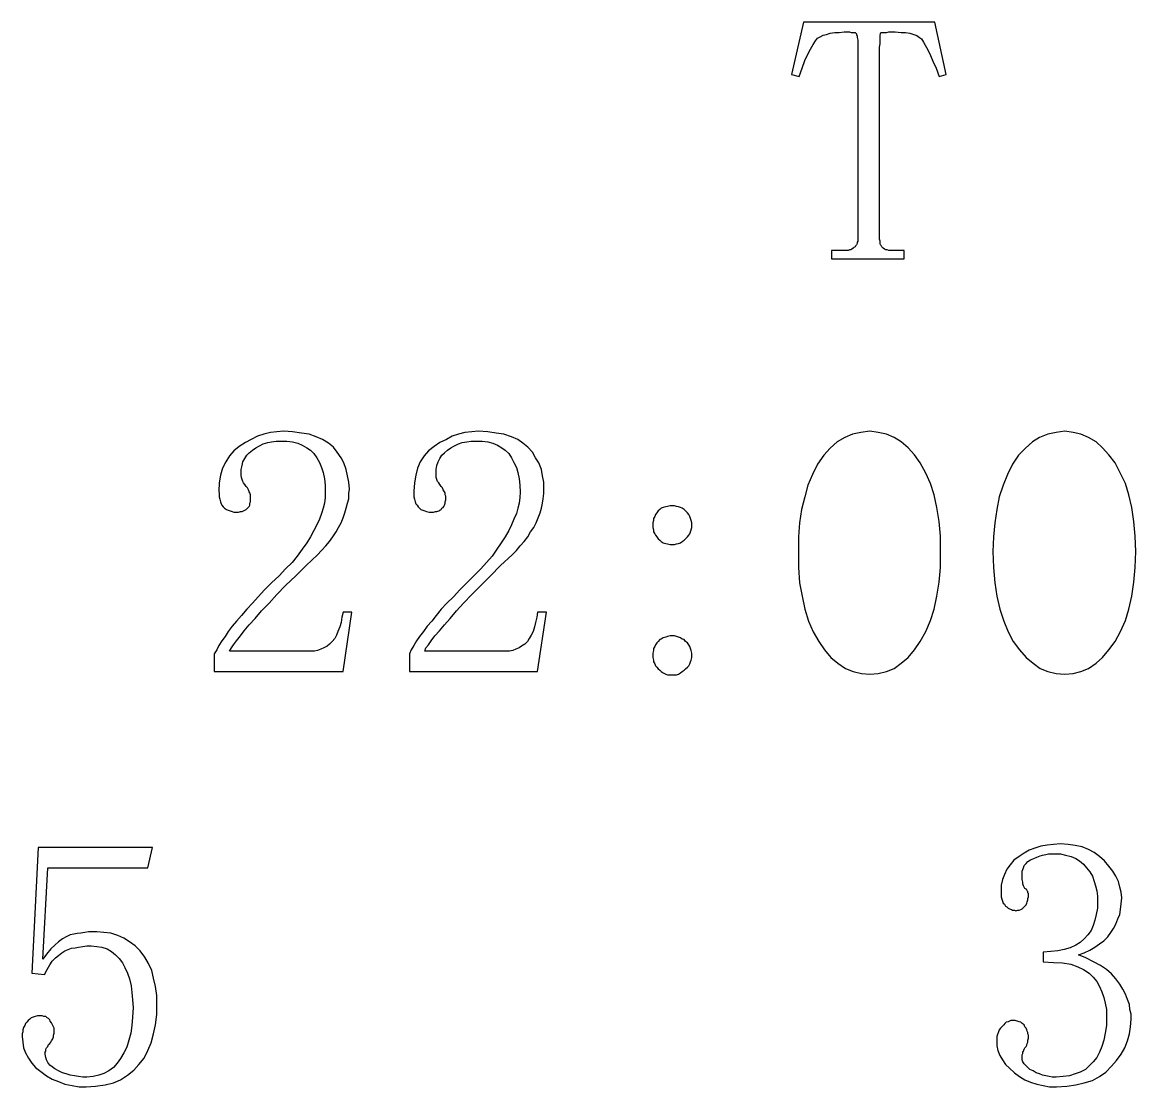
# Model space of a CAD drawing. Extents: x -275 to 275, y -225 to 225.
# Drawn here: x -171.68 to -154.22, y -186.15 to -169.46 of the extents above; entities that cross this region are included whole.
import ezdxf

# ---------------------------------------------------------------- set-up
doc = ezdxf.new("R2010")
doc.units = 0
doc.header["$MEASUREMENT"] = 0
doc.layers.get('0').update_dxf_attribs({"linetype": 'CONTINUOUS'})

msp = doc.modelspace()

# ---------------------------------------------------------------- linework, layer by layer
for points in [[(-158.99, -173.17), (-157.85, -173.17), (-157.85, -173.17), (-157.85, -173.04), (-157.85, -173.04), (-158.04, -173.04), (-158.04, -173.04), (-158.07, -173.04), (-158.07, -173.04), (-158.09, -173.04), (-158.09, -173.04), (-158.12, -173.03), (-158.12, -173.03), (-158.14, -173.03), (-158.14, -173.03), (-158.16, -173.02), (-158.16, -173.02), (-158.18, -173), (-158.18, -173), (-158.19, -172.99), (-158.19, -172.99), (-158.2, -172.98), (-158.2, -172.98), (-158.21, -172.96), (-158.21, -172.96), (-158.22, -172.95), (-158.22, -172.95), (-158.23, -172.93), (-158.23, -172.93), (-158.23, -172.91), (-158.23, -172.91), (-158.23, -172.89), (-158.23, -172.89), (-158.24, -172.86), (-158.24, -172.86), (-158.24, -169.85), (-158.24, -169.85), (-158.23, -169.8), (-158.23, -169.8), (-158.23, -169.75), (-158.23, -169.75), (-158.23, -169.71), (-158.23, -169.71), (-158.23, -169.68), (-158.23, -169.68), (-158.23, -169.66), (-158.23, -169.66), (-158.22, -169.64), (-158.22, -169.64), (-158.22, -169.63), (-158.22, -169.63), (-158.21, -169.62), (-158.21, -169.62), (-158.19, -169.62), (-158.19, -169.62), (-158.16, -169.62), (-158.16, -169.62), (-158.13, -169.62), (-158.13, -169.62), (-158.09, -169.61), (-158.09, -169.61), (-158.04, -169.61), (-158.04, -169.61), (-157.99, -169.61), (-157.99, -169.61), (-157.9, -169.62), (-157.9, -169.62), (-157.83, -169.62), (-157.83, -169.62), (-157.76, -169.63), (-157.76, -169.63), (-157.7, -169.65), (-157.7, -169.65), (-157.65, -169.67), (-157.65, -169.67), (-157.61, -169.7), (-157.61, -169.7), (-157.58, -169.72), (-157.58, -169.72), (-157.55, -169.77), (-157.55, -169.77), (-157.52, -169.82), (-157.52, -169.82), (-157.48, -169.89), (-157.48, -169.89), (-157.44, -169.98), (-157.44, -169.98), (-157.4, -170.07), (-157.4, -170.07), (-157.35, -170.18), (-157.35, -170.18), (-157.3, -170.31), (-157.3, -170.31), (-157.19, -170.28), (-157.19, -170.28), (-157.37, -169.46), (-157.37, -169.46), (-159.43, -169.46), (-159.43, -169.46), (-159.62, -170.28), (-159.62, -170.28), (-159.5, -170.31), (-159.5, -170.31), (-159.45, -170.18), (-159.45, -170.18), (-159.41, -170.06), (-159.41, -170.06), (-159.36, -169.96), (-159.36, -169.96), (-159.32, -169.88), (-159.32, -169.88), (-159.28, -169.81), (-159.28, -169.81), (-159.24, -169.75), (-159.24, -169.75), (-159.21, -169.71), (-159.21, -169.71), (-159.17, -169.69), (-159.17, -169.69), (-159.12, -169.66), (-159.12, -169.66), (-159.07, -169.65), (-159.07, -169.65), (-159.01, -169.63), (-159.01, -169.63), (-158.94, -169.62), (-158.94, -169.62), (-158.87, -169.62), (-158.87, -169.62), (-158.79, -169.61), (-158.79, -169.61), (-158.75, -169.61), (-158.75, -169.61), (-158.71, -169.61), (-158.71, -169.61), (-158.68, -169.62), (-158.68, -169.62), (-158.66, -169.62), (-158.66, -169.62), (-158.64, -169.62), (-158.64, -169.62), (-158.62, -169.62), (-158.62, -169.62), (-158.61, -169.63), (-158.61, -169.63), (-158.6, -169.64), (-158.6, -169.64), (-158.6, -169.65), (-158.6, -169.65), (-158.59, -169.68), (-158.59, -169.68), (-158.59, -169.7), (-158.59, -169.7), (-158.58, -169.74), (-158.58, -169.74), (-158.58, -169.78), (-158.58, -169.78), (-158.58, -169.82), (-158.58, -169.82), (-158.58, -172.86), (-158.58, -172.86), (-158.58, -172.89), (-158.58, -172.89), (-158.59, -172.91), (-158.59, -172.91), (-158.59, -172.93), (-158.59, -172.93), (-158.6, -172.95), (-158.6, -172.95), (-158.61, -172.96), (-158.61, -172.96), (-158.62, -172.98), (-158.62, -172.98), (-158.64, -172.99), (-158.64, -172.99), (-158.65, -173), (-158.65, -173), (-158.67, -173.02), (-158.67, -173.02), (-158.69, -173.03), (-158.69, -173.03), (-158.71, -173.03), (-158.71, -173.03), (-158.73, -173.04), (-158.73, -173.04), (-158.76, -173.04), (-158.76, -173.04), (-158.79, -173.04), (-158.79, -173.04), (-158.99, -173.04), (-158.99, -173.04), (-158.99, -173.17)], [(-166.93, -176.72), (-166.93, -176.83), (-166.93, -176.83), (-166.93, -176.91), (-166.93, -176.91), (-166.94, -177), (-166.94, -177), (-166.96, -177.08), (-166.96, -177.08), (-166.99, -177.16), (-166.99, -177.16), (-167.02, -177.25), (-167.02, -177.25), (-167.06, -177.34), (-167.06, -177.34), (-167.11, -177.43), (-167.11, -177.43), (-167.16, -177.53), (-167.16, -177.53), (-167.22, -177.62), (-167.22, -177.62), (-167.29, -177.72), (-167.29, -177.72), (-167.37, -177.83), (-167.37, -177.83), (-167.45, -177.93), (-167.45, -177.93), (-167.55, -178.03), (-167.55, -178.03), (-167.65, -178.14), (-167.65, -178.14), (-167.77, -178.25), (-167.77, -178.25), (-167.88, -178.36), (-167.88, -178.36), (-167.98, -178.47), (-167.98, -178.47), (-168.07, -178.57), (-168.07, -178.57), (-168.16, -178.66), (-168.16, -178.66), (-168.24, -178.76), (-168.24, -178.76), (-168.32, -178.85), (-168.32, -178.85), (-168.39, -178.93), (-168.39, -178.93), (-168.45, -179.01), (-168.45, -179.01), (-168.5, -179.09), (-168.5, -179.09), (-168.55, -179.16), (-168.55, -179.16), (-168.6, -179.23), (-168.6, -179.23), (-168.63, -179.3), (-168.63, -179.3), (-168.67, -179.36), (-168.67, -179.36), (-168.67, -179.64), (-168.67, -179.64), (-166.65, -179.64), (-166.65, -179.64), (-166.51, -178.71), (-166.51, -178.71), (-166.65, -178.71), (-166.65, -178.71), (-166.67, -178.79), (-166.67, -178.79), (-166.68, -178.87), (-166.68, -178.87), (-166.7, -178.94), (-166.7, -178.94), (-166.73, -179.01), (-166.73, -179.01), (-166.75, -179.07), (-166.75, -179.07), (-166.78, -179.12), (-166.78, -179.12), (-166.82, -179.17), (-166.82, -179.17), (-166.86, -179.21), (-166.86, -179.21), (-166.9, -179.24), (-166.9, -179.24), (-166.95, -179.27), (-166.95, -179.27), (-167, -179.29), (-167, -179.29), (-167.05, -179.31), (-167.05, -179.31), (-167.1, -179.32), (-167.1, -179.32), (-167.15, -179.32), (-167.15, -179.32), (-168.43, -179.32), (-168.43, -179.32), (-168.4, -179.27), (-168.4, -179.27), (-168.37, -179.22), (-168.37, -179.22), (-168.32, -179.16), (-168.32, -179.16), (-168.26, -179.08), (-168.26, -179.08), (-168.2, -179), (-168.2, -179), (-168.12, -178.91), (-168.12, -178.91), (-168.03, -178.81), (-168.03, -178.81), (-167.93, -178.69), (-167.93, -178.69), (-167.81, -178.57), (-167.81, -178.57), (-167.69, -178.43), (-167.69, -178.43), (-167.55, -178.29), (-167.55, -178.29), (-167.39, -178.14), (-167.39, -178.14), (-167.23, -177.98), (-167.23, -177.98), (-167.05, -177.81), (-167.05, -177.81), (-166.99, -177.74), (-166.99, -177.74), (-166.92, -177.67), (-166.92, -177.67), (-166.86, -177.6), (-166.86, -177.6), (-166.81, -177.53), (-166.81, -177.53), (-166.76, -177.45), (-166.76, -177.45), (-166.72, -177.38), (-166.72, -177.38), (-166.68, -177.31), (-166.68, -177.31), (-166.65, -177.23), (-166.65, -177.23), (-166.62, -177.15), (-166.62, -177.15), (-166.6, -177.08), (-166.6, -177.08), (-166.58, -177), (-166.58, -177), (-166.56, -176.93), (-166.56, -176.93), (-166.56, -176.85), (-166.56, -176.85), (-166.55, -176.78), (-166.55, -176.78), (-166.56, -176.67), (-166.56, -176.67), (-166.58, -176.57), (-166.58, -176.57), (-166.6, -176.47), (-166.6, -176.47), (-166.64, -176.37), (-166.64, -176.37), (-166.68, -176.29), (-166.68, -176.29), (-166.74, -176.2), (-166.74, -176.2), (-166.8, -176.12), (-166.8, -176.12), (-166.88, -176.06), (-166.88, -176.06), (-166.97, -176), (-166.97, -176), (-167.07, -175.96), (-167.07, -175.96), (-167.18, -175.92), (-167.18, -175.92), (-167.3, -175.9), (-167.3, -175.9), (-167.44, -175.88), (-167.44, -175.88), (-167.58, -175.87), (-167.58, -175.87), (-167.69, -175.88), (-167.69, -175.88), (-167.79, -175.89), (-167.79, -175.89), (-167.89, -175.92), (-167.89, -175.92), (-167.99, -175.95), (-167.99, -175.95), (-168.09, -176), (-168.09, -176), (-168.18, -176.05), (-168.18, -176.05), (-168.28, -176.11), (-168.28, -176.11), (-168.36, -176.18), (-168.36, -176.18), (-168.43, -176.26), (-168.43, -176.26), (-168.49, -176.35), (-168.49, -176.35), (-168.54, -176.45), (-168.54, -176.45), (-168.57, -176.56), (-168.57, -176.56), (-168.59, -176.68), (-168.59, -176.68), (-168.6, -176.81), (-168.6, -176.81), (-168.59, -176.85), (-168.59, -176.85), (-168.59, -176.9), (-168.59, -176.9), (-168.58, -176.94), (-168.58, -176.94), (-168.57, -176.98), (-168.57, -176.98), (-168.56, -177.01), (-168.56, -177.01), (-168.55, -177.03), (-168.55, -177.03), (-168.53, -177.06), (-168.53, -177.06), (-168.51, -177.08), (-168.51, -177.08), (-168.48, -177.1), (-168.48, -177.1), (-168.45, -177.11), (-168.45, -177.11), (-168.42, -177.12), (-168.42, -177.12), (-168.39, -177.13), (-168.39, -177.13), (-168.36, -177.14), (-168.36, -177.14), (-168.32, -177.14), (-168.32, -177.14), (-168.29, -177.14), (-168.29, -177.14), (-168.26, -177.13), (-168.26, -177.13), (-168.23, -177.13), (-168.23, -177.13), (-168.21, -177.12), (-168.21, -177.12), (-168.19, -177.11), (-168.19, -177.11), (-168.17, -177.1), (-168.17, -177.1), (-168.15, -177.08), (-168.15, -177.08), (-168.14, -177.07), (-168.14, -177.07), (-168.12, -177.05), (-168.12, -177.05), (-168.11, -177.03), (-168.11, -177.03), (-168.11, -177), (-168.11, -177), (-168.1, -176.98), (-168.1, -176.98), (-168.1, -176.95), (-168.1, -176.95), (-168.1, -176.92), (-168.1, -176.92), (-168.1, -176.89), (-168.1, -176.89), (-168.1, -176.87), (-168.1, -176.87), (-168.11, -176.84), (-168.11, -176.84), (-168.12, -176.82), (-168.12, -176.82), (-168.13, -176.79), (-168.13, -176.79), (-168.15, -176.76), (-168.15, -176.76), (-168.17, -176.74), (-168.17, -176.74), (-168.19, -176.71), (-168.19, -176.71), (-168.21, -176.68), (-168.21, -176.68), (-168.22, -176.66), (-168.22, -176.66), (-168.23, -176.63), (-168.23, -176.63), (-168.24, -176.6), (-168.24, -176.6), (-168.25, -176.56), (-168.25, -176.56), (-168.25, -176.53), (-168.25, -176.53), (-168.25, -176.47), (-168.25, -176.47), (-168.23, -176.41), (-168.23, -176.41), (-168.22, -176.35), (-168.22, -176.35), (-168.19, -176.3), (-168.19, -176.3), (-168.16, -176.25), (-168.16, -176.25), (-168.12, -176.21), (-168.12, -176.21), (-168.07, -176.17), (-168.07, -176.17), (-168.02, -176.13), (-168.02, -176.13), (-167.96, -176.1), (-167.96, -176.1), (-167.9, -176.07), (-167.9, -176.07), (-167.83, -176.05), (-167.83, -176.05), (-167.77, -176.04), (-167.77, -176.04), (-167.7, -176.03), (-167.7, -176.03), (-167.62, -176.03), (-167.62, -176.03), (-167.53, -176.03), (-167.53, -176.03), (-167.44, -176.04), (-167.44, -176.04), (-167.36, -176.06), (-167.36, -176.06), (-167.29, -176.09), (-167.29, -176.09), (-167.22, -176.13), (-167.22, -176.13), (-167.16, -176.17), (-167.16, -176.17), (-167.11, -176.22), (-167.11, -176.22), (-167.06, -176.29), (-167.06, -176.29), (-167.02, -176.36), (-167.02, -176.36), (-166.99, -176.44), (-166.99, -176.44), (-166.96, -176.52), (-166.96, -176.52), (-166.94, -176.62), (-166.94, -176.62), (-166.93, -176.72)], [(-163.88, -176.72), (-163.87, -176.83), (-163.87, -176.83), (-163.88, -176.91), (-163.88, -176.91), (-163.89, -177), (-163.89, -177), (-163.91, -177.08), (-163.91, -177.08), (-163.93, -177.16), (-163.93, -177.16), (-163.97, -177.25), (-163.97, -177.25), (-164.01, -177.34), (-164.01, -177.34), (-164.05, -177.43), (-164.05, -177.43), (-164.11, -177.53), (-164.11, -177.53), (-164.17, -177.62), (-164.17, -177.62), (-164.24, -177.72), (-164.24, -177.72), (-164.31, -177.83), (-164.31, -177.83), (-164.4, -177.93), (-164.4, -177.93), (-164.49, -178.03), (-164.49, -178.03), (-164.6, -178.14), (-164.6, -178.14), (-164.71, -178.25), (-164.71, -178.25), (-164.82, -178.36), (-164.82, -178.36), (-164.92, -178.47), (-164.92, -178.47), (-165.02, -178.57), (-165.02, -178.57), (-165.11, -178.66), (-165.11, -178.66), (-165.19, -178.76), (-165.19, -178.76), (-165.26, -178.85), (-165.26, -178.85), (-165.33, -178.93), (-165.33, -178.93), (-165.39, -179.01), (-165.39, -179.01), (-165.45, -179.09), (-165.45, -179.09), (-165.5, -179.16), (-165.5, -179.16), (-165.54, -179.23), (-165.54, -179.23), (-165.58, -179.3), (-165.58, -179.3), (-165.61, -179.36), (-165.61, -179.36), (-165.61, -179.64), (-165.61, -179.64), (-163.6, -179.64), (-163.6, -179.64), (-163.46, -178.71), (-163.46, -178.71), (-163.6, -178.71), (-163.6, -178.71), (-163.61, -178.79), (-163.61, -178.79), (-163.63, -178.87), (-163.63, -178.87), (-163.65, -178.94), (-163.65, -178.94), (-163.67, -179.01), (-163.67, -179.01), (-163.7, -179.07), (-163.7, -179.07), (-163.73, -179.12), (-163.73, -179.12), (-163.76, -179.17), (-163.76, -179.17), (-163.8, -179.21), (-163.8, -179.21), (-163.85, -179.24), (-163.85, -179.24), (-163.89, -179.27), (-163.89, -179.27), (-163.94, -179.29), (-163.94, -179.29), (-163.99, -179.31), (-163.99, -179.31), (-164.04, -179.32), (-164.04, -179.32), (-164.1, -179.32), (-164.1, -179.32), (-165.37, -179.32), (-165.37, -179.32), (-165.35, -179.27), (-165.35, -179.27), (-165.31, -179.22), (-165.31, -179.22), (-165.27, -179.16), (-165.27, -179.16), (-165.21, -179.08), (-165.21, -179.08), (-165.14, -179), (-165.14, -179), (-165.06, -178.91), (-165.06, -178.91), (-164.97, -178.81), (-164.97, -178.81), (-164.87, -178.69), (-164.87, -178.69), (-164.76, -178.57), (-164.76, -178.57), (-164.63, -178.43), (-164.63, -178.43), (-164.49, -178.29), (-164.49, -178.29), (-164.34, -178.14), (-164.34, -178.14), (-164.18, -177.98), (-164.18, -177.98), (-164, -177.81), (-164, -177.81), (-163.93, -177.74), (-163.93, -177.74), (-163.87, -177.67), (-163.87, -177.67), (-163.81, -177.6), (-163.81, -177.6), (-163.75, -177.53), (-163.75, -177.53), (-163.71, -177.45), (-163.71, -177.45), (-163.66, -177.38), (-163.66, -177.38), (-163.62, -177.31), (-163.62, -177.31), (-163.59, -177.23), (-163.59, -177.23), (-163.56, -177.15), (-163.56, -177.15), (-163.54, -177.08), (-163.54, -177.08), (-163.52, -177), (-163.52, -177), (-163.51, -176.93), (-163.51, -176.93), (-163.5, -176.85), (-163.5, -176.85), (-163.5, -176.78), (-163.5, -176.78), (-163.5, -176.67), (-163.5, -176.67), (-163.52, -176.57), (-163.52, -176.57), (-163.54, -176.47), (-163.54, -176.47), (-163.58, -176.37), (-163.58, -176.37), (-163.63, -176.29), (-163.63, -176.29), (-163.68, -176.2), (-163.68, -176.2), (-163.75, -176.12), (-163.75, -176.12), (-163.83, -176.06), (-163.83, -176.06), (-163.91, -176), (-163.91, -176), (-164.01, -175.96), (-164.01, -175.96), (-164.13, -175.92), (-164.13, -175.92), (-164.25, -175.9), (-164.25, -175.9), (-164.38, -175.88), (-164.38, -175.88), (-164.53, -175.87), (-164.53, -175.87), (-164.63, -175.88), (-164.63, -175.88), (-164.74, -175.89), (-164.74, -175.89), (-164.84, -175.92), (-164.84, -175.92), (-164.94, -175.95), (-164.94, -175.95), (-165.03, -176), (-165.03, -176), (-165.13, -176.05), (-165.13, -176.05), (-165.22, -176.11), (-165.22, -176.11), (-165.31, -176.18), (-165.31, -176.18), (-165.38, -176.26), (-165.38, -176.26), (-165.44, -176.35), (-165.44, -176.35), (-165.48, -176.45), (-165.48, -176.45), (-165.51, -176.56), (-165.51, -176.56), (-165.53, -176.68), (-165.53, -176.68), (-165.54, -176.81), (-165.54, -176.81), (-165.54, -176.85), (-165.54, -176.85), (-165.54, -176.9), (-165.54, -176.9), (-165.53, -176.94), (-165.53, -176.94), (-165.52, -176.98), (-165.52, -176.98), (-165.51, -177.01), (-165.51, -177.01), (-165.49, -177.03), (-165.49, -177.03), (-165.47, -177.06), (-165.47, -177.06), (-165.45, -177.08), (-165.45, -177.08), (-165.43, -177.1), (-165.43, -177.1), (-165.4, -177.11), (-165.4, -177.11), (-165.37, -177.12), (-165.37, -177.12), (-165.34, -177.13), (-165.34, -177.13), (-165.3, -177.14), (-165.3, -177.14), (-165.26, -177.14), (-165.26, -177.14), (-165.23, -177.14), (-165.23, -177.14), (-165.2, -177.13), (-165.2, -177.13), (-165.18, -177.13), (-165.18, -177.13), (-165.15, -177.12), (-165.15, -177.12), (-165.13, -177.11), (-165.13, -177.11), (-165.11, -177.1), (-165.11, -177.1), (-165.1, -177.08), (-165.1, -177.08), (-165.08, -177.07), (-165.08, -177.07), (-165.07, -177.05), (-165.07, -177.05), (-165.06, -177.03), (-165.06, -177.03), (-165.05, -177), (-165.05, -177), (-165.05, -176.98), (-165.05, -176.98), (-165.04, -176.95), (-165.04, -176.95), (-165.04, -176.92), (-165.04, -176.92), (-165.04, -176.89), (-165.04, -176.89), (-165.05, -176.87), (-165.05, -176.87), (-165.05, -176.84), (-165.05, -176.84), (-165.06, -176.82), (-165.06, -176.82), (-165.08, -176.79), (-165.08, -176.79), (-165.09, -176.76), (-165.09, -176.76), (-165.11, -176.74), (-165.11, -176.74), (-165.13, -176.71), (-165.13, -176.71), (-165.15, -176.68), (-165.15, -176.68), (-165.17, -176.66), (-165.17, -176.66), (-165.18, -176.63), (-165.18, -176.63), (-165.19, -176.6), (-165.19, -176.6), (-165.19, -176.56), (-165.19, -176.56), (-165.19, -176.53), (-165.19, -176.53), (-165.19, -176.47), (-165.19, -176.47), (-165.18, -176.41), (-165.18, -176.41), (-165.16, -176.35), (-165.16, -176.35), (-165.13, -176.3), (-165.13, -176.3), (-165.1, -176.25), (-165.1, -176.25), (-165.06, -176.21), (-165.06, -176.21), (-165.01, -176.17), (-165.01, -176.17), (-164.96, -176.13), (-164.96, -176.13), (-164.9, -176.1), (-164.9, -176.1), (-164.84, -176.07), (-164.84, -176.07), (-164.78, -176.05), (-164.78, -176.05), (-164.71, -176.04), (-164.71, -176.04), (-164.64, -176.03), (-164.64, -176.03), (-164.57, -176.03), (-164.57, -176.03), (-164.47, -176.03), (-164.47, -176.03), (-164.38, -176.04), (-164.38, -176.04), (-164.3, -176.06), (-164.3, -176.06), (-164.23, -176.09), (-164.23, -176.09), (-164.16, -176.13), (-164.16, -176.13), (-164.11, -176.17), (-164.11, -176.17), (-164.05, -176.22), (-164.05, -176.22), (-164.01, -176.29), (-164.01, -176.29), (-163.97, -176.36), (-163.97, -176.36), (-163.93, -176.44), (-163.93, -176.44), (-163.91, -176.52), (-163.91, -176.52), (-163.89, -176.62), (-163.89, -176.62), (-163.88, -176.72)], [(-158.39, -175.87), (-158.53, -175.89), (-158.53, -175.89), (-158.66, -175.92), (-158.66, -175.92), (-158.78, -175.97), (-158.78, -175.97), (-158.9, -176.04), (-158.9, -176.04), (-159.01, -176.14), (-159.01, -176.14), (-159.11, -176.25), (-159.11, -176.25), (-159.21, -176.39), (-159.21, -176.39), (-159.29, -176.55), (-159.29, -176.55), (-159.36, -176.72), (-159.36, -176.72), (-159.41, -176.9), (-159.41, -176.9), (-159.46, -177.1), (-159.46, -177.1), (-159.49, -177.31), (-159.49, -177.31), (-159.51, -177.53), (-159.51, -177.53), (-159.51, -178.01), (-159.51, -178.01), (-159.49, -178.25), (-159.49, -178.25), (-159.45, -178.46), (-159.45, -178.46), (-159.41, -178.66), (-159.41, -178.66), (-159.35, -178.85), (-159.35, -178.85), (-159.28, -179.02), (-159.28, -179.02), (-159.19, -179.17), (-159.19, -179.17), (-159.1, -179.3), (-159.1, -179.3), (-159, -179.42), (-159, -179.42), (-158.89, -179.51), (-158.89, -179.51), (-158.77, -179.59), (-158.77, -179.59), (-158.65, -179.64), (-158.65, -179.64), (-158.52, -179.67), (-158.52, -179.67), (-158.39, -179.68), (-158.39, -179.68), (-158.26, -179.67), (-158.26, -179.67), (-158.13, -179.64), (-158.13, -179.64), (-158.01, -179.59), (-158.01, -179.59), (-157.9, -179.51), (-157.9, -179.51), (-157.79, -179.42), (-157.79, -179.42), (-157.69, -179.3), (-157.69, -179.3), (-157.6, -179.17), (-157.6, -179.17), (-157.51, -179.01), (-157.51, -179.01), (-157.44, -178.84), (-157.44, -178.84), (-157.38, -178.66), (-157.38, -178.66), (-157.34, -178.46), (-157.34, -178.46), (-157.3, -178.24), (-157.3, -178.24), (-157.28, -178.01), (-157.28, -178.01), (-157.28, -177.52), (-157.28, -177.52), (-157.3, -177.29), (-157.3, -177.29), (-157.34, -177.07), (-157.34, -177.07), (-157.38, -176.87), (-157.38, -176.87), (-157.44, -176.69), (-157.44, -176.69), (-157.51, -176.53), (-157.51, -176.53), (-157.6, -176.37), (-157.6, -176.37), (-157.69, -176.24), (-157.69, -176.24), (-157.79, -176.13), (-157.79, -176.13), (-157.9, -176.04), (-157.9, -176.04), (-158.01, -175.97), (-158.01, -175.97), (-158.13, -175.92), (-158.13, -175.92), (-158.26, -175.89), (-158.26, -175.89), (-158.39, -175.87)], [(-155.33, -175.87), (-155.47, -175.89), (-155.47, -175.89), (-155.6, -175.92), (-155.6, -175.92), (-155.73, -175.97), (-155.73, -175.97), (-155.84, -176.04), (-155.84, -176.04), (-155.95, -176.14), (-155.95, -176.14), (-156.06, -176.25), (-156.06, -176.25), (-156.15, -176.39), (-156.15, -176.39), (-156.23, -176.55), (-156.23, -176.55), (-156.3, -176.72), (-156.3, -176.72), (-156.36, -176.9), (-156.36, -176.9), (-156.4, -177.1), (-156.4, -177.1), (-156.43, -177.31), (-156.43, -177.31), (-156.45, -177.53), (-156.45, -177.53), (-156.46, -177.76), (-156.46, -177.76), (-156.45, -178.01), (-156.45, -178.01), (-156.43, -178.25), (-156.43, -178.25), (-156.4, -178.46), (-156.4, -178.46), (-156.35, -178.66), (-156.35, -178.66), (-156.29, -178.85), (-156.29, -178.85), (-156.22, -179.02), (-156.22, -179.02), (-156.14, -179.17), (-156.14, -179.17), (-156.04, -179.3), (-156.04, -179.3), (-155.94, -179.42), (-155.94, -179.42), (-155.83, -179.51), (-155.83, -179.51), (-155.72, -179.59), (-155.72, -179.59), (-155.6, -179.64), (-155.6, -179.64), (-155.47, -179.67), (-155.47, -179.67), (-155.33, -179.68), (-155.33, -179.68), (-155.2, -179.67), (-155.2, -179.67), (-155.08, -179.64), (-155.08, -179.64), (-154.96, -179.59), (-154.96, -179.59), (-154.84, -179.51), (-154.84, -179.51), (-154.74, -179.42), (-154.74, -179.42), (-154.64, -179.3), (-154.64, -179.3), (-154.54, -179.17), (-154.54, -179.17), (-154.46, -179.01), (-154.46, -179.01), (-154.38, -178.84), (-154.38, -178.84), (-154.33, -178.66), (-154.33, -178.66), (-154.28, -178.46), (-154.28, -178.46), (-154.25, -178.24), (-154.25, -178.24), (-154.23, -178.01), (-154.23, -178.01), (-154.22, -177.76), (-154.22, -177.76), (-154.23, -177.52), (-154.23, -177.52), (-154.25, -177.29), (-154.25, -177.29), (-154.28, -177.07), (-154.28, -177.07), (-154.33, -176.87), (-154.33, -176.87), (-154.38, -176.69), (-154.38, -176.69), (-154.54, -176.37), (-154.54, -176.37), (-154.64, -176.24), (-154.64, -176.24), (-154.74, -176.13), (-154.74, -176.13), (-154.84, -176.04), (-154.84, -176.04), (-154.96, -175.97), (-154.96, -175.97), (-155.08, -175.92), (-155.08, -175.92), (-155.2, -175.89), (-155.2, -175.89), (-155.33, -175.87)], [(-161.18, -177.38), (-161.18, -177.35), (-161.18, -177.35), (-161.18, -177.31), (-161.18, -177.31), (-161.19, -177.27), (-161.19, -177.27), (-161.2, -177.24), (-161.2, -177.24), (-161.21, -177.21), (-161.21, -177.21), (-161.23, -177.18), (-161.23, -177.18), (-161.25, -177.15), (-161.25, -177.15), (-161.28, -177.12), (-161.28, -177.12), (-161.3, -177.1), (-161.3, -177.1), (-161.33, -177.08), (-161.33, -177.08), (-161.36, -177.07), (-161.36, -177.07), (-161.39, -177.06), (-161.39, -177.06), (-161.42, -177.05), (-161.42, -177.05), (-161.45, -177.04), (-161.45, -177.04), (-161.49, -177.04), (-161.49, -177.04), (-161.52, -177.04), (-161.52, -177.04), (-161.56, -177.05), (-161.56, -177.05), (-161.59, -177.06), (-161.59, -177.06), (-161.63, -177.07), (-161.63, -177.07), (-161.66, -177.08), (-161.66, -177.08), (-161.68, -177.1), (-161.68, -177.1), (-161.71, -177.12), (-161.71, -177.12), (-161.73, -177.15), (-161.73, -177.15), (-161.75, -177.18), (-161.75, -177.18), (-161.76, -177.21), (-161.76, -177.21), (-161.78, -177.24), (-161.78, -177.24), (-161.78, -177.27), (-161.78, -177.27), (-161.79, -177.31), (-161.79, -177.31), (-161.79, -177.35), (-161.79, -177.35), (-161.79, -177.38), (-161.79, -177.38), (-161.78, -177.42), (-161.78, -177.42), (-161.78, -177.45), (-161.78, -177.45), (-161.76, -177.48), (-161.76, -177.48), (-161.75, -177.5), (-161.75, -177.5), (-161.73, -177.53), (-161.73, -177.53), (-161.71, -177.56), (-161.71, -177.56), (-161.68, -177.58), (-161.68, -177.58), (-161.66, -177.6), (-161.66, -177.6), (-161.63, -177.62), (-161.63, -177.62), (-161.59, -177.63), (-161.59, -177.63), (-161.56, -177.64), (-161.56, -177.64), (-161.52, -177.65), (-161.52, -177.65), (-161.49, -177.65), (-161.49, -177.65), (-161.45, -177.65), (-161.45, -177.65), (-161.42, -177.64), (-161.42, -177.64), (-161.39, -177.63), (-161.39, -177.63), (-161.36, -177.62), (-161.36, -177.62), (-161.33, -177.6), (-161.33, -177.6), (-161.3, -177.58), (-161.3, -177.58), (-161.28, -177.56), (-161.28, -177.56), (-161.25, -177.53), (-161.25, -177.53), (-161.23, -177.5), (-161.23, -177.5), (-161.21, -177.48), (-161.21, -177.48), (-161.2, -177.45), (-161.2, -177.45), (-161.19, -177.42), (-161.19, -177.42), (-161.18, -177.38)], [(-161.18, -179.42), (-161.18, -179.39), (-161.18, -179.39), (-161.18, -179.35), (-161.18, -179.35), (-161.19, -179.31), (-161.19, -179.31), (-161.2, -179.28), (-161.2, -179.28), (-161.21, -179.25), (-161.21, -179.25), (-161.23, -179.22), (-161.23, -179.22), (-161.25, -179.19), (-161.25, -179.19), (-161.28, -179.17), (-161.28, -179.17), (-161.3, -179.14), (-161.3, -179.14), (-161.33, -179.13), (-161.33, -179.13), (-161.36, -179.11), (-161.36, -179.11), (-161.39, -179.1), (-161.39, -179.1), (-161.42, -179.09), (-161.42, -179.09), (-161.45, -179.08), (-161.45, -179.08), (-161.49, -179.08), (-161.49, -179.08), (-161.52, -179.08), (-161.52, -179.08), (-161.56, -179.09), (-161.56, -179.09), (-161.59, -179.1), (-161.59, -179.1), (-161.63, -179.11), (-161.63, -179.11), (-161.66, -179.13), (-161.66, -179.13), (-161.68, -179.14), (-161.68, -179.14), (-161.71, -179.17), (-161.71, -179.17), (-161.73, -179.19), (-161.73, -179.19), (-161.75, -179.22), (-161.75, -179.22), (-161.76, -179.25), (-161.76, -179.25), (-161.78, -179.28), (-161.78, -179.28), (-161.78, -179.31), (-161.78, -179.31), (-161.79, -179.35), (-161.79, -179.35), (-161.79, -179.39), (-161.79, -179.39), (-161.79, -179.42), (-161.79, -179.42), (-161.78, -179.46), (-161.78, -179.46), (-161.78, -179.49), (-161.78, -179.49), (-161.76, -179.52), (-161.76, -179.52), (-161.75, -179.55), (-161.75, -179.55), (-161.73, -179.57), (-161.73, -179.57), (-161.71, -179.6), (-161.71, -179.6), (-161.68, -179.62), (-161.68, -179.62), (-161.66, -179.64), (-161.66, -179.64), (-161.63, -179.66), (-161.63, -179.66), (-161.59, -179.68), (-161.59, -179.68), (-161.56, -179.69), (-161.56, -179.69), (-161.52, -179.69), (-161.52, -179.69), (-161.49, -179.69), (-161.49, -179.69), (-161.45, -179.69), (-161.45, -179.69), (-161.42, -179.69), (-161.42, -179.69), (-161.39, -179.68), (-161.39, -179.68), (-161.36, -179.66), (-161.36, -179.66), (-161.33, -179.64), (-161.33, -179.64), (-161.3, -179.62), (-161.3, -179.62), (-161.28, -179.6), (-161.28, -179.6), (-161.25, -179.57), (-161.25, -179.57), (-161.23, -179.55), (-161.23, -179.55), (-161.21, -179.52), (-161.21, -179.52), (-161.2, -179.49), (-161.2, -179.49), (-161.19, -179.46), (-161.19, -179.46), (-161.18, -179.42)], [(-170.4, -183.73), (-170.51, -183.72), (-170.51, -183.72), (-170.58, -183.72), (-170.58, -183.72), (-170.64, -183.72), (-170.64, -183.72), (-170.7, -183.73), (-170.7, -183.73), (-170.76, -183.74), (-170.76, -183.74), (-170.82, -183.75), (-170.82, -183.75), (-170.87, -183.76), (-170.87, -183.76), (-170.93, -183.77), (-170.93, -183.77), (-170.99, -183.8), (-170.99, -183.8), (-171.05, -183.83), (-171.05, -183.83), (-171.11, -183.88), (-171.11, -183.88), (-171.17, -183.93), (-171.17, -183.93), (-171.23, -183.99), (-171.23, -183.99), (-171.3, -184.07), (-171.3, -184.07), (-171.36, -184.15), (-171.36, -184.15), (-171.28, -182.72), (-171.28, -182.72), (-169.71, -182.72), (-169.71, -182.72), (-169.64, -182.4), (-169.64, -182.4), (-171.43, -182.4), (-171.43, -182.4), (-171.53, -184.37), (-171.53, -184.37), (-171.33, -184.39), (-171.33, -184.39), (-171.29, -184.31), (-171.29, -184.31), (-171.25, -184.24), (-171.25, -184.24), (-171.21, -184.18), (-171.21, -184.18), (-171.16, -184.13), (-171.16, -184.13), (-171.11, -184.09), (-171.11, -184.09), (-171.06, -184.05), (-171.06, -184.05), (-171.01, -184.02), (-171.01, -184.02), (-170.96, -184), (-170.96, -184), (-170.91, -183.98), (-170.91, -183.98), (-170.85, -183.97), (-170.85, -183.97), (-170.8, -183.96), (-170.8, -183.96), (-170.73, -183.95), (-170.73, -183.95), (-170.67, -183.94), (-170.67, -183.94), (-170.6, -183.94), (-170.6, -183.94), (-170.51, -183.95), (-170.51, -183.95), (-170.43, -183.96), (-170.43, -183.96), (-170.35, -183.99), (-170.35, -183.99), (-170.28, -184.03), (-170.28, -184.03), (-170.22, -184.08), (-170.22, -184.08), (-170.16, -184.14), (-170.16, -184.14), (-170.11, -184.21), (-170.11, -184.21), (-170.07, -184.28), (-170.07, -184.28), (-170.03, -184.37), (-170.03, -184.37), (-170, -184.46), (-170, -184.46), (-169.97, -184.57), (-169.97, -184.57), (-169.96, -184.67), (-169.96, -184.67), (-169.95, -184.79), (-169.95, -184.79), (-169.94, -184.91), (-169.94, -184.91), (-169.95, -185.06), (-169.95, -185.06), (-169.96, -185.19), (-169.96, -185.19), (-169.98, -185.31), (-169.98, -185.31), (-170.01, -185.42), (-170.01, -185.42), (-170.04, -185.53), (-170.04, -185.53), (-170.09, -185.62), (-170.09, -185.62), (-170.14, -185.71), (-170.14, -185.71), (-170.19, -185.78), (-170.19, -185.78), (-170.25, -185.85), (-170.25, -185.85), (-170.32, -185.9), (-170.32, -185.9), (-170.4, -185.94), (-170.4, -185.94), (-170.48, -185.97), (-170.48, -185.97), (-170.57, -185.99), (-170.57, -185.99), (-170.67, -186), (-170.67, -186), (-170.73, -186), (-170.73, -186), (-170.8, -185.99), (-170.8, -185.99), (-170.86, -185.98), (-170.86, -185.98), (-170.93, -185.97), (-170.93, -185.97), (-170.99, -185.95), (-170.99, -185.95), (-171.05, -185.93), (-171.05, -185.93), (-171.11, -185.9), (-171.11, -185.9), (-171.17, -185.87), (-171.17, -185.87), (-171.21, -185.84), (-171.21, -185.84), (-171.25, -185.81), (-171.25, -185.81), (-171.28, -185.77), (-171.28, -185.77), (-171.3, -185.73), (-171.3, -185.73), (-171.31, -185.69), (-171.31, -185.69), (-171.32, -185.64), (-171.32, -185.64), (-171.32, -185.61), (-171.32, -185.61), (-171.31, -185.59), (-171.31, -185.59), (-171.31, -185.56), (-171.31, -185.56), (-171.3, -185.54), (-171.3, -185.54), (-171.28, -185.52), (-171.28, -185.52), (-171.27, -185.49), (-171.27, -185.49), (-171.25, -185.47), (-171.25, -185.47), (-171.23, -185.45), (-171.23, -185.45), (-171.22, -185.43), (-171.22, -185.43), (-171.2, -185.4), (-171.2, -185.4), (-171.19, -185.37), (-171.19, -185.37), (-171.19, -185.34), (-171.19, -185.34), (-171.18, -185.31), (-171.18, -185.31), (-171.18, -185.27), (-171.18, -185.27), (-171.18, -185.25), (-171.18, -185.25), (-171.18, -185.23), (-171.18, -185.23), (-171.19, -185.21), (-171.19, -185.21), (-171.2, -185.19), (-171.2, -185.19), (-171.21, -185.17), (-171.21, -185.17), (-171.22, -185.15), (-171.22, -185.15), (-171.24, -185.12), (-171.24, -185.12), (-171.25, -185.1), (-171.25, -185.1), (-171.27, -185.08), (-171.27, -185.08), (-171.29, -185.07), (-171.29, -185.07), (-171.31, -185.05), (-171.31, -185.05), (-171.34, -185.05), (-171.34, -185.05), (-171.37, -185.04), (-171.37, -185.04), (-171.4, -185.04), (-171.4, -185.04), (-171.44, -185.04), (-171.44, -185.04), (-171.48, -185.05), (-171.48, -185.05), (-171.51, -185.06), (-171.51, -185.06), (-171.54, -185.07), (-171.54, -185.07), (-171.56, -185.09), (-171.56, -185.09), (-171.59, -185.11), (-171.59, -185.11), (-171.61, -185.14), (-171.61, -185.14), (-171.63, -185.16), (-171.63, -185.16), (-171.64, -185.19), (-171.64, -185.19), (-171.66, -185.22), (-171.66, -185.22), (-171.67, -185.26), (-171.67, -185.26), (-171.67, -185.29), (-171.67, -185.29), (-171.68, -185.32), (-171.68, -185.32), (-171.68, -185.36), (-171.68, -185.36), (-171.67, -185.45), (-171.67, -185.45), (-171.66, -185.54), (-171.66, -185.54), (-171.63, -185.62), (-171.63, -185.62), (-171.58, -185.7), (-171.58, -185.7), (-171.53, -185.78), (-171.53, -185.78), (-171.47, -185.85), (-171.47, -185.85), (-171.39, -185.91), (-171.39, -185.91), (-171.3, -185.98), (-171.3, -185.98), (-171.21, -186.03), (-171.21, -186.03), (-171.11, -186.07), (-171.11, -186.07), (-171.01, -186.11), (-171.01, -186.11), (-170.9, -186.13), (-170.9, -186.13), (-170.79, -186.15), (-170.79, -186.15), (-170.68, -186.15), (-170.68, -186.15), (-170.53, -186.14), (-170.53, -186.14), (-170.38, -186.12), (-170.38, -186.12), (-170.25, -186.09), (-170.25, -186.09), (-170.14, -186.04), (-170.14, -186.04), (-170.03, -185.97), (-170.03, -185.97), (-169.93, -185.89), (-169.93, -185.89), (-169.85, -185.8), (-169.85, -185.8), (-169.77, -185.7), (-169.77, -185.7), (-169.71, -185.58), (-169.71, -185.58), (-169.66, -185.46), (-169.66, -185.46), (-169.62, -185.32), (-169.62, -185.32), (-169.59, -185.18), (-169.59, -185.18), (-169.57, -185.02), (-169.57, -185.02), (-169.57, -184.86), (-169.57, -184.86), (-169.57, -184.72), (-169.57, -184.72), (-169.59, -184.58), (-169.59, -184.58), (-169.62, -184.45), (-169.62, -184.45), (-169.65, -184.33), (-169.65, -184.33), (-169.7, -184.22), (-169.7, -184.22), (-169.76, -184.12), (-169.76, -184.12), (-169.83, -184.02), (-169.83, -184.02), (-169.91, -183.94), (-169.91, -183.94), (-170, -183.88), (-170, -183.88), (-170.09, -183.82), (-170.09, -183.82), (-170.18, -183.78), (-170.18, -183.78), (-170.29, -183.74), (-170.29, -183.74), (-170.4, -183.73)], [(-154.3, -185.21), (-154.29, -185.09), (-154.29, -185.09), (-154.29, -185.01), (-154.29, -185.01), (-154.31, -184.94), (-154.31, -184.94), (-154.32, -184.86), (-154.32, -184.86), (-154.35, -184.78), (-154.35, -184.78), (-154.38, -184.7), (-154.38, -184.7), (-154.42, -184.62), (-154.42, -184.62), (-154.47, -184.54), (-154.47, -184.54), (-154.53, -184.46), (-154.53, -184.46), (-154.6, -184.38), (-154.6, -184.38), (-154.68, -184.31), (-154.68, -184.31), (-154.77, -184.25), (-154.77, -184.25), (-154.88, -184.19), (-154.88, -184.19), (-155, -184.13), (-155, -184.13), (-155.12, -184.08), (-155.12, -184.08), (-155.03, -184.05), (-155.03, -184.05), (-154.94, -184.01), (-154.94, -184.01), (-154.86, -183.96), (-154.86, -183.96), (-154.79, -183.91), (-154.79, -183.91), (-154.72, -183.86), (-154.72, -183.86), (-154.66, -183.8), (-154.66, -183.8), (-154.61, -183.73), (-154.61, -183.73), (-154.57, -183.67), (-154.57, -183.67), (-154.53, -183.6), (-154.53, -183.6), (-154.5, -183.52), (-154.5, -183.52), (-154.47, -183.45), (-154.47, -183.45), (-154.46, -183.37), (-154.46, -183.37), (-154.45, -183.28), (-154.45, -183.28), (-154.44, -183.19), (-154.44, -183.19), (-154.45, -183.1), (-154.45, -183.1), (-154.47, -183.02), (-154.47, -183.02), (-154.49, -182.93), (-154.49, -182.93), (-154.53, -182.85), (-154.53, -182.85), (-154.58, -182.77), (-154.58, -182.77), (-154.64, -182.69), (-154.64, -182.69), (-154.71, -182.61), (-154.71, -182.61), (-154.79, -182.54), (-154.79, -182.54), (-154.87, -182.48), (-154.87, -182.48), (-154.96, -182.43), (-154.96, -182.43), (-155.06, -182.39), (-155.06, -182.39), (-155.17, -182.37), (-155.17, -182.37), (-155.28, -182.35), (-155.28, -182.35), (-155.4, -182.34), (-155.4, -182.34), (-155.51, -182.35), (-155.51, -182.35), (-155.61, -182.36), (-155.61, -182.36), (-155.71, -182.38), (-155.71, -182.38), (-155.8, -182.41), (-155.8, -182.41), (-155.89, -182.44), (-155.89, -182.44), (-155.97, -182.49), (-155.97, -182.49), (-156.05, -182.54), (-156.05, -182.54), (-156.13, -182.6), (-156.13, -182.6), (-156.19, -182.67), (-156.19, -182.67), (-156.24, -182.74), (-156.24, -182.74), (-156.28, -182.82), (-156.28, -182.82), (-156.31, -182.9), (-156.31, -182.9), (-156.33, -182.99), (-156.33, -182.99), (-156.33, -183.08), (-156.33, -183.08), (-156.33, -183.13), (-156.33, -183.13), (-156.33, -183.17), (-156.33, -183.17), (-156.32, -183.21), (-156.32, -183.21), (-156.31, -183.24), (-156.31, -183.24), (-156.3, -183.27), (-156.3, -183.27), (-156.28, -183.29), (-156.28, -183.29), (-156.26, -183.32), (-156.26, -183.32), (-156.24, -183.33), (-156.24, -183.33), (-156.22, -183.35), (-156.22, -183.35), (-156.2, -183.36), (-156.2, -183.36), (-156.17, -183.37), (-156.17, -183.37), (-156.15, -183.38), (-156.15, -183.38), (-156.12, -183.38), (-156.12, -183.38), (-156.1, -183.39), (-156.1, -183.39), (-156.07, -183.38), (-156.07, -183.38), (-156.05, -183.38), (-156.05, -183.38), (-156.02, -183.37), (-156.02, -183.37), (-156, -183.36), (-156, -183.36), (-155.99, -183.35), (-155.99, -183.35), (-155.97, -183.33), (-155.97, -183.33), (-155.96, -183.32), (-155.96, -183.32), (-155.94, -183.3), (-155.94, -183.3), (-155.93, -183.27), (-155.93, -183.27), (-155.92, -183.25), (-155.92, -183.25), (-155.91, -183.22), (-155.91, -183.22), (-155.91, -183.2), (-155.91, -183.2), (-155.9, -183.17), (-155.9, -183.17), (-155.9, -183.14), (-155.9, -183.14), (-155.9, -183.12), (-155.9, -183.12), (-155.91, -183.11), (-155.91, -183.11), (-155.91, -183.09), (-155.91, -183.09), (-155.92, -183.08), (-155.92, -183.08), (-155.93, -183.06), (-155.93, -183.06), (-155.94, -183.05), (-155.94, -183.05), (-155.96, -183.04), (-155.96, -183.04), (-155.97, -183.02), (-155.97, -183.02), (-155.98, -183), (-155.98, -183), (-155.99, -182.97), (-155.99, -182.97), (-155.99, -182.94), (-155.99, -182.94), (-156, -182.9), (-156, -182.9), (-156, -182.86), (-156, -182.86), (-156, -182.82), (-156, -182.82), (-156, -182.77), (-156, -182.77), (-155.98, -182.72), (-155.98, -182.72), (-155.97, -182.68), (-155.97, -182.68), (-155.94, -182.65), (-155.94, -182.65), (-155.91, -182.62), (-155.91, -182.62), (-155.87, -182.59), (-155.87, -182.59), (-155.82, -182.57), (-155.82, -182.57), (-155.77, -182.55), (-155.77, -182.55), (-155.72, -182.53), (-155.72, -182.53), (-155.68, -182.52), (-155.68, -182.52), (-155.63, -182.51), (-155.63, -182.51), (-155.59, -182.5), (-155.59, -182.5), (-155.54, -182.5), (-155.54, -182.5), (-155.5, -182.5), (-155.5, -182.5), (-155.4, -182.5), (-155.4, -182.5), (-155.32, -182.52), (-155.32, -182.52), (-155.23, -182.54), (-155.23, -182.54), (-155.16, -182.57), (-155.16, -182.57), (-155.1, -182.61), (-155.1, -182.61), (-155.04, -182.66), (-155.04, -182.66), (-154.99, -182.72), (-154.99, -182.72), (-154.94, -182.78), (-154.94, -182.78), (-154.9, -182.85), (-154.9, -182.85), (-154.87, -182.93), (-154.87, -182.93), (-154.85, -183), (-154.85, -183), (-154.83, -183.08), (-154.83, -183.08), (-154.82, -183.16), (-154.82, -183.16), (-154.82, -183.25), (-154.82, -183.25), (-154.82, -183.35), (-154.82, -183.35), (-154.84, -183.45), (-154.84, -183.45), (-154.86, -183.54), (-154.86, -183.54), (-154.89, -183.62), (-154.89, -183.62), (-154.92, -183.7), (-154.92, -183.7), (-154.97, -183.77), (-154.97, -183.77), (-155.03, -183.83), (-155.03, -183.83), (-155.09, -183.89), (-155.09, -183.89), (-155.16, -183.93), (-155.16, -183.93), (-155.25, -183.97), (-155.25, -183.97), (-155.34, -184), (-155.34, -184), (-155.44, -184.02), (-155.44, -184.02), (-155.55, -184.03), (-155.55, -184.03), (-155.67, -184.04), (-155.67, -184.04), (-155.67, -184.19), (-155.67, -184.19), (-155.51, -184.2), (-155.51, -184.2), (-155.37, -184.21), (-155.37, -184.21), (-155.24, -184.23), (-155.24, -184.23), (-155.13, -184.27), (-155.13, -184.27), (-155.04, -184.31), (-155.04, -184.31), (-154.95, -184.37), (-154.95, -184.37), (-154.89, -184.43), (-154.89, -184.43), (-154.83, -184.5), (-154.83, -184.5), (-154.79, -184.58), (-154.79, -184.58), (-154.75, -184.66), (-154.75, -184.66), (-154.72, -184.75), (-154.72, -184.75), (-154.7, -184.84), (-154.7, -184.84), (-154.68, -184.94), (-154.68, -184.94), (-154.68, -185.05), (-154.68, -185.05), (-154.68, -185.19), (-154.68, -185.19), (-154.7, -185.31), (-154.7, -185.31), (-154.72, -185.42), (-154.72, -185.42), (-154.75, -185.52), (-154.75, -185.52), (-154.79, -185.61), (-154.79, -185.61), (-154.83, -185.69), (-154.83, -185.69), (-154.89, -185.76), (-154.89, -185.76), (-154.95, -185.82), (-154.95, -185.82), (-155.01, -185.88), (-155.01, -185.88), (-155.09, -185.92), (-155.09, -185.92), (-155.17, -185.95), (-155.17, -185.95), (-155.26, -185.98), (-155.26, -185.98), (-155.36, -185.99), (-155.36, -185.99), (-155.47, -186), (-155.47, -186), (-155.53, -186), (-155.53, -186), (-155.58, -185.99), (-155.58, -185.99), (-155.63, -185.98), (-155.63, -185.98), (-155.68, -185.97), (-155.68, -185.97), (-155.73, -185.95), (-155.73, -185.95), (-155.78, -185.93), (-155.78, -185.93), (-155.83, -185.9), (-155.83, -185.9), (-155.88, -185.88), (-155.88, -185.88), (-155.91, -185.85), (-155.91, -185.85), (-155.94, -185.82), (-155.94, -185.82), (-155.97, -185.79), (-155.97, -185.79), (-155.99, -185.76), (-155.99, -185.76), (-156, -185.73), (-156, -185.73), (-156, -185.69), (-156, -185.69), (-156, -185.67), (-156, -185.67), (-156, -185.65), (-156, -185.65), (-155.99, -185.63), (-155.99, -185.63), (-155.99, -185.61), (-155.99, -185.61), (-155.98, -185.59), (-155.98, -185.59), (-155.97, -185.56), (-155.97, -185.56), (-155.96, -185.54), (-155.96, -185.54), (-155.94, -185.52), (-155.94, -185.52), (-155.93, -185.5), (-155.93, -185.5), (-155.92, -185.47), (-155.92, -185.47), (-155.91, -185.45), (-155.91, -185.45), (-155.91, -185.42), (-155.91, -185.42), (-155.9, -185.39), (-155.9, -185.39), (-155.9, -185.36), (-155.9, -185.36), (-155.9, -185.34), (-155.9, -185.34), (-155.91, -185.32), (-155.91, -185.32), (-155.91, -185.3), (-155.91, -185.3), (-155.92, -185.28), (-155.92, -185.28), (-155.93, -185.26), (-155.93, -185.26), (-155.94, -185.23), (-155.94, -185.23), (-155.96, -185.21), (-155.96, -185.21), (-155.97, -185.18), (-155.97, -185.18), (-156, -185.16), (-156, -185.16), (-156.02, -185.14), (-156.02, -185.14), (-156.05, -185.13), (-156.05, -185.13), (-156.08, -185.12), (-156.08, -185.12), (-156.11, -185.11), (-156.11, -185.11), (-156.15, -185.11), (-156.15, -185.11), (-156.18, -185.11), (-156.18, -185.11), (-156.2, -185.12), (-156.2, -185.12), (-156.22, -185.13), (-156.22, -185.13), (-156.25, -185.14), (-156.25, -185.14), (-156.27, -185.16), (-156.27, -185.16), (-156.29, -185.18), (-156.29, -185.18), (-156.32, -185.21), (-156.32, -185.21), (-156.34, -185.23), (-156.34, -185.23), (-156.36, -185.26), (-156.36, -185.26), (-156.37, -185.29), (-156.37, -185.29), (-156.39, -185.33), (-156.39, -185.33), (-156.4, -185.36), (-156.4, -185.36), (-156.4, -185.39), (-156.4, -185.39), (-156.4, -185.43), (-156.4, -185.43), (-156.4, -185.51), (-156.4, -185.51), (-156.38, -185.58), (-156.38, -185.58), (-156.35, -185.66), (-156.35, -185.66), (-156.31, -185.73), (-156.31, -185.73), (-156.26, -185.8), (-156.26, -185.8), (-156.2, -185.86), (-156.2, -185.86), (-156.12, -185.93), (-156.12, -185.93), (-156.04, -185.99), (-156.04, -185.99), (-155.96, -186.04), (-155.96, -186.04), (-155.87, -186.08), (-155.87, -186.08), (-155.77, -186.11), (-155.77, -186.11), (-155.67, -186.13), (-155.67, -186.13), (-155.57, -186.15), (-155.57, -186.15), (-155.46, -186.15), (-155.46, -186.15), (-155.3, -186.14), (-155.3, -186.14), (-155.16, -186.12), (-155.16, -186.12), (-155.03, -186.09), (-155.03, -186.09), (-154.9, -186.05), (-154.9, -186.05), (-154.79, -185.99), (-154.79, -185.99), (-154.69, -185.92), (-154.69, -185.92), (-154.6, -185.83), (-154.6, -185.83), (-154.52, -185.74), (-154.52, -185.74), (-154.45, -185.64), (-154.45, -185.64), (-154.39, -185.54), (-154.39, -185.54), (-154.35, -185.43), (-154.35, -185.43), (-154.32, -185.32), (-154.32, -185.32), (-154.3, -185.21)]]:
    msp.add_lwpolyline(points)

doc.saveas('drawing.dxf')
